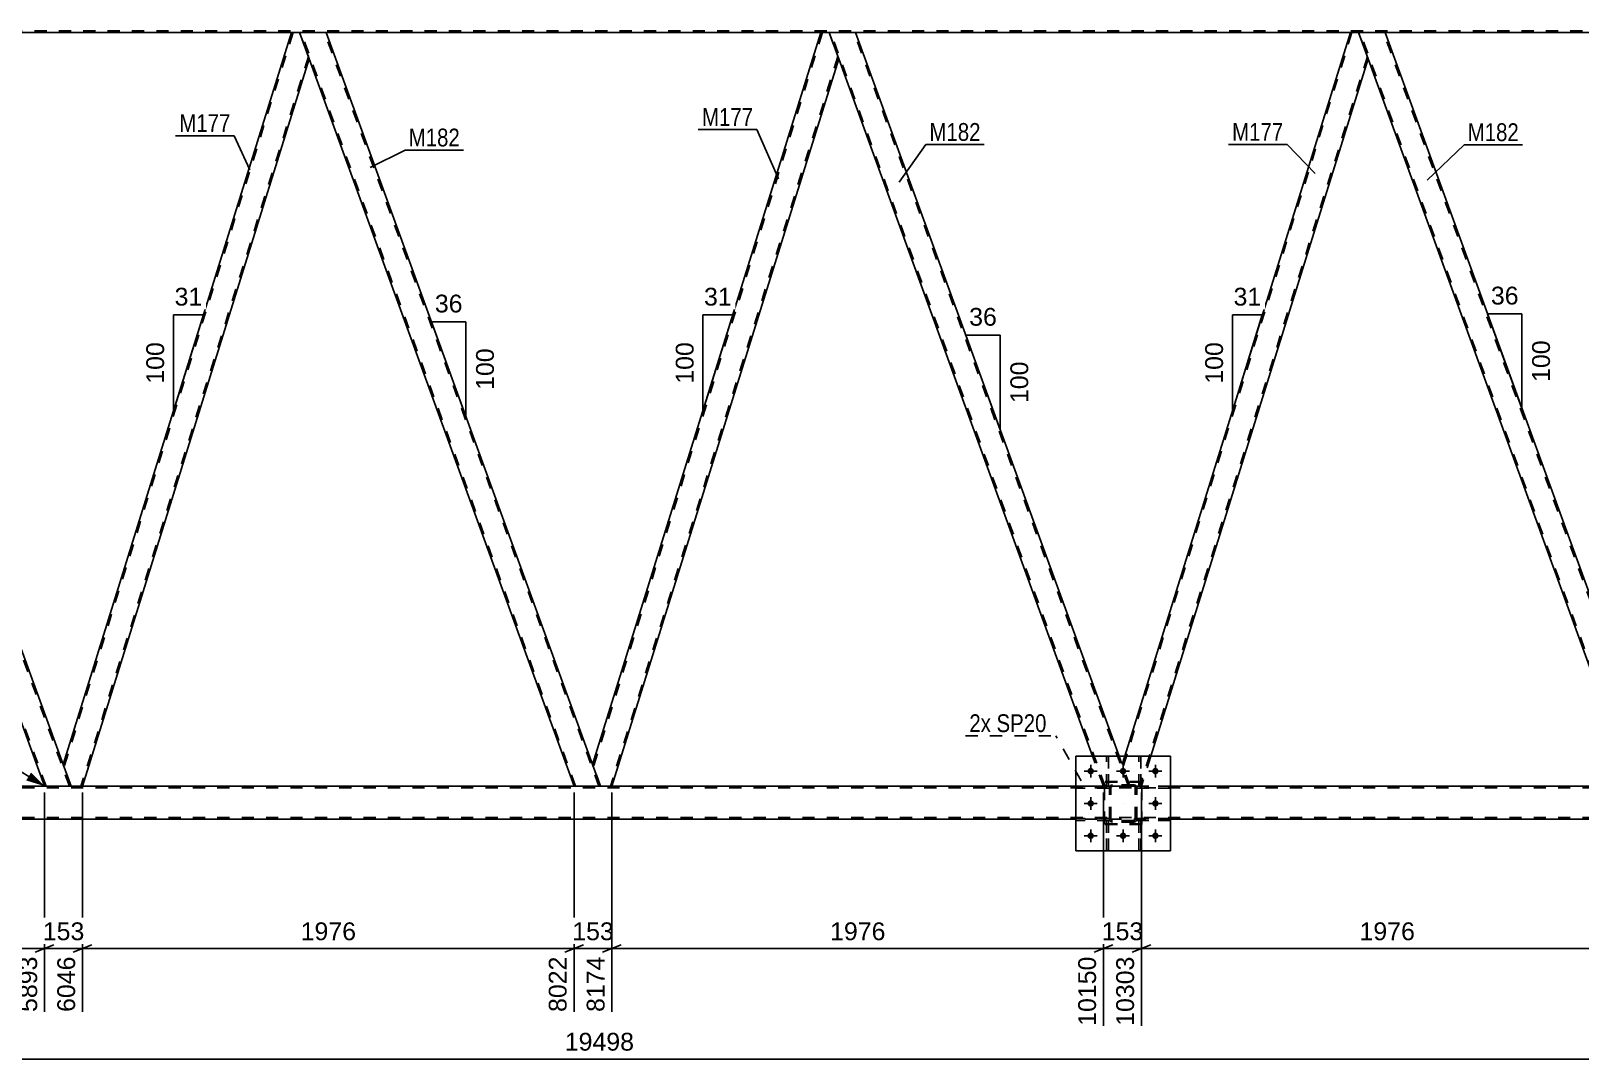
# Model space of a CAD drawing. Header units: millimetres. Extents: x -47 to 794, y -421 to 173.
# Drawn here: x 277.2 to 526.4, y -167.1 to -1.8 of the extents above; entities that cross this region are included whole.
import ezdxf

# ---------------------------------------------------------------- set-up
doc = ezdxf.new("R2010")
doc.units = ezdxf.units.MM
doc.linetypes.add('DXK_LINE_DOT2', pattern=[3.9198, 1.9599, -1.9599])
doc.linetypes.add('DXK_LINE_DOT3', pattern=[5.9187, 2.979, -0.9799, 0.9799, -0.9799])
doc.styles.add('Arial', font='arial.ttf', dxfattribs={"height": 0.2})
doc.styles.add('Arial Narrow', font='ARIALN.TTF', dxfattribs={"height": 0.2})

# ---------------------------------------------------------------- blocks, each defined once
blk = doc.blocks.new('Part-203724041-3800 - 3466')
at = {"color": 7, "linetype": 'DXK_LINE_DOT2'}
for p, q in [((450.59, -123.48), (450.63, -123.29)), ((450.63, -123.29), (450.59, -123.48)), ((450.59, -128.52), (450.59, -123.48)), ((450.83, -123.48), (450.85, -123.38)), ((450.83, -128.52), (450.83, -123.48)), ((450.85, -123.38), (450.9, -123.31)), ((450.89, -123.03), (451.07, -123)), ((451.07, -123), (450.89, -123.03)), ((450.9, -123.31), (450.98, -123.25)), ((450.98, -123.25), (451.07, -123.24)), ((454.51, -123), (451.07, -123)), ((451.07, -123.24), (454.51, -123.24)), ((454.51, -123), (454.7, -123.03)), ((454.7, -123.03), (454.51, -123)), ((454.51, -123.24), (454.61, -123.25)), ((454.61, -123.25), (454.68, -123.31)), ((454.68, -123.31), (454.74, -123.38)), ((454.74, -123.38), (454.75, -123.48)), ((454.75, -128.52), (454.75, -123.48)), ((454.96, -123.29), (454.99, -123.48)), ((454.99, -123.48), (454.96, -123.29)), ((454.99, -128.52), (454.99, -123.48)), ((450.63, -128.7), (450.59, -128.52)), ((450.59, -128.52), (450.63, -128.7)), ((450.85, -128.61), (450.83, -128.52)), ((450.9, -128.69), (450.85, -128.61)), ((451.07, -129), (450.89, -128.96)), ((450.89, -128.96), (451.07, -129)), ((450.98, -128.74), (450.9, -128.69)), ((451.07, -128.76), (450.98, -128.74)), ((454.51, -128.76), (451.07, -128.76)), ((454.51, -129), (451.07, -129)), ((454.61, -128.74), (454.51, -128.76)), ((454.7, -128.96), (454.51, -129)), ((454.51, -129), (454.7, -128.96)), ((454.68, -128.69), (454.61, -128.74)), ((454.74, -128.61), (454.68, -128.69)), ((454.75, -128.52), (454.74, -128.61)), ((454.99, -128.52), (454.96, -128.7)), ((454.96, -128.7), (454.99, -128.52))]:
    blk.add_line(p, q, dxfattribs=at)
at = {"color": 7, "linetype": 'DXK_LINE_DOT3'}
blk.add_line((452.79, -126), (452.79, -126), dxfattribs=at)
at = {"color": 7, "linetype": 'DXK_LINE_DOT2'}
for centre, start, end in [((451.07, -123.48), 112.5, 157.5), ((451.07, -123.48), 112.5, 157.5), ((454.51, -123.48), 22.5, 67.5), ((454.51, -123.48), 22.5, 67.5), ((451.07, -128.52), 202.5, 247.5), ((451.07, -128.52), 202.5, 247.5), ((454.51, -128.52), 292.5, 337.5), ((454.51, -128.52), 292.5, 337.5)]:
    blk.add_arc(centre, 0.48, start, end, dxfattribs=at)
blk = doc.blocks.new('Part-203724041-3563 - 3466')
at = {"color": 7, "linetype": 'DXK_LINE_DOT2'}
for p, q in [((718.73, -1.76), (33.84, -1.76)), ((665.18, -2), (64.99, -2)), ((324.65, -2), (319.07, -2)), ((409.78, -2), (404.21, -2)), ((494.91, -2), (489.34, -2))]:
    blk.add_line(p, q, dxfattribs=at)
at = {"color": 2, "linetype": 'Continuous'}
for p, q in [((319.07, -2), (239.51, -2)), ((404.21, -2), (324.65, -2)), ((489.34, -2), (409.78, -2)), ((574.47, -2), (494.91, -2))]:
    blk.add_line(p, q, dxfattribs=at)
blk = doc.blocks.new('Part-203724041-3877 - 3466')
at = {"color": 2, "linetype": 'Continuous'}
for p, q in [((319.07, -2), (282.37, -119.75)), ((320.39, -2), (319.07, -2)), ((320.39, -2), (321.94, -6.25)), ((321.94, -6.25), (285.48, -123.22)), ((283.63, -123.22), (282.37, -119.75))]:
    blk.add_line(p, q, dxfattribs=at)
at = {"color": 7, "linetype": 'DXK_LINE_DOT2'}
for p, q in [((319.32, -2), (282.5, -120.12)), ((321.8, -5.88), (285.23, -123.22)), ((285.48, -123.22), (283.63, -123.22))]:
    blk.add_line(p, q, dxfattribs=at)
blk = doc.blocks.new('Bolt-203724041-3540 - 3466')
at = {"linetype": 'Continuous'}
for points in [[(448.11, -120.8, -1), (447.07, -120.8, -1)], [(453.31, -120.8, -1), (452.27, -120.8, -1)], [(458.51, -120.8, -1), (457.47, -120.8, -1)], [(448.11, -126, -1), (447.07, -126, -1)], [(458.51, -126, -1), (457.47, -126, -1)], [(448.11, -131.2, -1), (447.07, -131.2, -1)], [(453.31, -131.2, -1), (452.27, -131.2, -1)], [(458.51, -131.2, -1), (457.47, -131.2, -1)]]:
    blk.add_hatch(color=1, dxfattribs=at).paths.add_polyline_path(points)
at = {"color": 1, "linetype": 'Continuous'}
for p, q in [((448.63, -120.8), (446.55, -120.8)), ((447.59, -119.76), (447.59, -121.84)), ((453.83, -120.8), (451.75, -120.8)), ((452.79, -119.76), (452.79, -121.84)), ((459.03, -120.8), (456.95, -120.8)), ((457.99, -119.76), (457.99, -121.84)), ((448.63, -126), (446.55, -126)), ((447.59, -124.96), (447.59, -127.04)), ((459.03, -126), (456.95, -126)), ((457.99, -124.96), (457.99, -127.04)), ((448.63, -131.2), (446.55, -131.2)), ((447.59, -130.16), (447.59, -132.24)), ((453.83, -131.2), (451.75, -131.2)), ((452.79, -130.16), (452.79, -132.24)), ((459.03, -131.2), (456.95, -131.2)), ((457.99, -130.16), (457.99, -132.24))]:
    blk.add_line(p, q, dxfattribs=at)
blk = doc.blocks.new('Bolt-203724041-3541 - 3466')
at = {"color": 1, "linetype": 'Continuous'}
for p, q in [((446.55, -120.8), (447.25, -120.8)), ((447.59, -119.76), (447.59, -120.45)), ((447.59, -121.84), (447.59, -121.14)), ((448.63, -120.8), (447.94, -120.8)), ((451.75, -120.8), (452.45, -120.8)), ((452.79, -119.76), (452.79, -120.45)), ((452.79, -121.84), (452.79, -121.14)), ((453.83, -120.8), (453.14, -120.8)), ((456.95, -120.8), (457.65, -120.8)), ((457.99, -119.76), (457.99, -120.45)), ((457.99, -121.84), (457.99, -121.14)), ((459.03, -120.8), (458.34, -120.8)), ((446.55, -126), (447.25, -126)), ((447.59, -124.96), (447.59, -125.65)), ((447.59, -127.04), (447.59, -126.34)), ((448.63, -126), (447.94, -126)), ((456.95, -126), (457.65, -126)), ((457.99, -124.96), (457.99, -125.65)), ((457.99, -127.04), (457.99, -126.34)), ((459.03, -126), (458.34, -126)), ((446.55, -131.2), (447.25, -131.2)), ((447.59, -130.16), (447.59, -130.85)), ((447.59, -132.24), (447.59, -131.54)), ((448.63, -131.2), (447.94, -131.2)), ((451.75, -131.2), (452.45, -131.2)), ((452.79, -130.16), (452.79, -130.85)), ((452.79, -132.24), (452.79, -131.54)), ((453.83, -131.2), (453.14, -131.2)), ((456.95, -131.2), (457.65, -131.2)), ((457.99, -130.16), (457.99, -130.85)), ((457.99, -132.24), (457.99, -131.54)), ((459.03, -131.2), (458.34, -131.2))]:
    blk.add_line(p, q, dxfattribs=at)
blk = doc.blocks.new('Part-203724041-3558 - 3466')
at = {"color": 7, "linetype": 'DXK_LINE_DOT2'}
for p, q in [((728.53, -123.46), (43.64, -123.46)), ((460.39, -123.22), (445.19, -123.22)), ((728.53, -128.26), (43.64, -128.26)), ((460.39, -128.5), (445.19, -128.5))]:
    blk.add_line(p, q, dxfattribs=at)
at = {"color": 2, "linetype": 'Continuous'}
for p, q in [((445.19, -123.22), (204.98, -123.22)), ((615.46, -123.22), (460.39, -123.22)), ((445.19, -128.5), (204.98, -128.5)), ((615.46, -128.5), (460.39, -128.5))]:
    blk.add_line(p, q, dxfattribs=at)
blk = doc.blocks.new('Part-203724041-3872 - 3466')
at = {"color": 2, "linetype": 'Continuous'}
for p, q in [((404.21, -2), (367.5, -119.75)), ((405.52, -2), (404.21, -2)), ((405.52, -2), (407.07, -6.25)), ((407.07, -6.25), (370.61, -123.22)), ((368.77, -123.22), (367.5, -119.75))]:
    blk.add_line(p, q, dxfattribs=at)
at = {"color": 7, "linetype": 'DXK_LINE_DOT2'}
for p, q in [((404.46, -2), (367.64, -120.12)), ((406.93, -5.88), (370.36, -123.22)), ((370.61, -123.22), (368.77, -123.22))]:
    blk.add_line(p, q, dxfattribs=at)
blk = doc.blocks.new('Part-203724041-3777 - 3466')
at = {"color": 2, "linetype": 'Continuous'}
for p, q in [((460.39, -118.4), (445.19, -118.4)), ((445.19, -133.6), (445.19, -118.4)), ((460.39, -133.6), (460.39, -118.4)), ((460.39, -133.6), (445.19, -133.6))]:
    blk.add_line(p, q, dxfattribs=at)
blk = doc.blocks.new('Part-203724041-3782 - 3466')
at = {"color": 7, "linetype": 'DXK_LINE_DOT2'}
for p, q in [((445.19, -118.4), (460.39, -118.4)), ((445.19, -118.4), (445.19, -133.6)), ((460.39, -118.4), (460.39, -133.6)), ((445.19, -133.6), (460.39, -133.6))]:
    blk.add_line(p, q, dxfattribs=at)
blk = doc.blocks.new('Part-203724041-3783 - 3466')
at = {"color": 7, "linetype": 'DXK_LINE_DOT2'}
for p, q in [((454.99, -123.55), (454.99, -123.23)), ((454.99, -123.23), (460.39, -123.23)), ((460.39, -123.55), (454.99, -123.55)), ((455.59, -123.55), (455.59, -123.23)), ((460.39, -123.23), (460.39, -123.55))]:
    blk.add_line(p, q, dxfattribs=at)
blk = doc.blocks.new('Part-203724041-3784 - 3466')
at = {"color": 7, "linetype": 'DXK_LINE_DOT2'}
for p, q in [((454.99, -128.75), (454.99, -128.43)), ((454.99, -128.43), (460.39, -128.43)), ((460.39, -128.75), (454.99, -128.75)), ((455.59, -128.75), (455.59, -128.43)), ((460.39, -128.43), (460.39, -128.75))]:
    blk.add_line(p, q, dxfattribs=at)
blk = doc.blocks.new('Part-203724041-3785 - 3466')
at = {"color": 7, "linetype": 'DXK_LINE_DOT2'}
for p, q in [((450.59, -123.23), (445.19, -123.23)), ((445.19, -123.55), (445.19, -123.23)), ((450.59, -123.55), (445.19, -123.55)), ((449.99, -123.55), (449.99, -123.23)), ((450.59, -123.23), (450.59, -123.55))]:
    blk.add_line(p, q, dxfattribs=at)
blk = doc.blocks.new('Part-203724041-3786 - 3466')
at = {"color": 7, "linetype": 'DXK_LINE_DOT2'}
for p, q in [((450.59, -128.43), (445.19, -128.43)), ((445.19, -128.75), (445.19, -128.43)), ((450.59, -128.75), (445.19, -128.75)), ((449.99, -128.75), (449.99, -128.43)), ((450.59, -128.43), (450.59, -128.75))]:
    blk.add_line(p, q, dxfattribs=at)
blk = doc.blocks.new('Part-203724041-3787 - 3466')
at = {"color": 2, "linetype": 'Continuous'}
for p, q in [((455.35, -118.4), (455.35, -118.39)), ((455.67, -118.39), (455.35, -118.39)), ((455.67, -118.4), (455.67, -118.39))]:
    blk.add_line(p, q, dxfattribs=at)
at = {"color": 7, "linetype": 'DXK_LINE_DOT2'}
for p, q in [((455.35, -123.24), (455.35, -118.4)), ((455.67, -123.24), (455.67, -118.4)), ((455.35, -122.64), (455.67, -122.64)), ((455.67, -123.24), (455.35, -123.24))]:
    blk.add_line(p, q, dxfattribs=at)
blk = doc.blocks.new('Part-203724041-3788 - 3466')
at = {"color": 2, "linetype": 'Continuous'}
for p, q in [((450.15, -118.4), (450.15, -118.39)), ((450.47, -118.39), (450.15, -118.39)), ((450.47, -118.4), (450.47, -118.39))]:
    blk.add_line(p, q, dxfattribs=at)
at = {"color": 7, "linetype": 'DXK_LINE_DOT2'}
for p, q in [((450.15, -123.24), (450.15, -118.4)), ((450.47, -123.24), (450.47, -118.4)), ((450.15, -122.64), (450.47, -122.64)), ((450.47, -123.24), (450.15, -123.24))]:
    blk.add_line(p, q, dxfattribs=at)
blk = doc.blocks.new('Part-203724041-3789 - 3466')
at = {"color": 7, "linetype": 'DXK_LINE_DOT2'}
for p, q in [((455.67, -128.76), (455.35, -128.76)), ((455.35, -128.76), (455.35, -133.59)), ((455.35, -129.36), (455.67, -129.36)), ((455.67, -133.59), (455.67, -128.76)), ((455.35, -133.59), (455.67, -133.59))]:
    blk.add_line(p, q, dxfattribs=at)
blk = doc.blocks.new('Part-203724041-3790 - 3466')
at = {"color": 7, "linetype": 'DXK_LINE_DOT2'}
for p, q in [((450.47, -128.76), (450.15, -128.76)), ((450.15, -128.76), (450.15, -133.59)), ((450.15, -129.36), (450.47, -129.36)), ((450.47, -133.59), (450.47, -128.76)), ((450.15, -133.59), (450.47, -133.59))]:
    blk.add_line(p, q, dxfattribs=at)
blk = doc.blocks.new('Part-203724041-3791 - 3466')
at = {"color": 7, "linetype": 'DXK_LINE_DOT2'}
for p, q in [((450.59, -123.48), (450.63, -123.29)), ((450.63, -123.29), (450.59, -123.48)), ((450.59, -128.52), (450.59, -123.48)), ((450.83, -123.48), (450.85, -123.38)), ((450.83, -128.52), (450.83, -123.48)), ((450.85, -123.38), (450.9, -123.31)), ((450.89, -123.03), (451.07, -123)), ((451.07, -123), (450.89, -123.03)), ((450.9, -123.31), (450.98, -123.25)), ((450.98, -123.25), (451.07, -123.24)), ((454.51, -123), (451.07, -123)), ((451.07, -123.24), (454.51, -123.24)), ((454.51, -123), (454.7, -123.03)), ((454.7, -123.03), (454.51, -123)), ((454.51, -123.24), (454.61, -123.25)), ((454.61, -123.25), (454.68, -123.31)), ((454.68, -123.31), (454.74, -123.38)), ((454.74, -123.38), (454.75, -123.48)), ((454.75, -128.52), (454.75, -123.48)), ((454.96, -123.29), (454.99, -123.48)), ((454.99, -123.48), (454.96, -123.29)), ((454.99, -128.52), (454.99, -123.48)), ((450.63, -128.7), (450.59, -128.52)), ((450.59, -128.52), (450.63, -128.7)), ((450.85, -128.61), (450.83, -128.52)), ((450.9, -128.69), (450.85, -128.61)), ((451.07, -129), (450.89, -128.96)), ((450.89, -128.96), (451.07, -129)), ((450.98, -128.74), (450.9, -128.69)), ((451.07, -128.76), (450.98, -128.74)), ((454.51, -128.76), (451.07, -128.76)), ((454.51, -129), (451.07, -129)), ((454.61, -128.74), (454.51, -128.76)), ((454.7, -128.96), (454.51, -129)), ((454.51, -129), (454.7, -128.96)), ((454.68, -128.69), (454.61, -128.74)), ((454.74, -128.61), (454.68, -128.69)), ((454.75, -128.52), (454.74, -128.61)), ((454.99, -128.52), (454.96, -128.7)), ((454.96, -128.7), (454.99, -128.52))]:
    blk.add_line(p, q, dxfattribs=at)
at = {"color": 7, "linetype": 'DXK_LINE_DOT3'}
blk.add_line((452.79, -126), (452.79, -126), dxfattribs=at)
at = {"color": 7, "linetype": 'DXK_LINE_DOT2'}
for centre, start, end in [((451.07, -123.48), 112.5, 157.5), ((451.07, -123.48), 112.5, 157.5), ((454.51, -123.48), 22.5, 67.5), ((454.51, -123.48), 22.5, 67.5), ((451.07, -128.52), 202.5, 247.5), ((451.07, -128.52), 202.5, 247.5), ((454.51, -128.52), 292.5, 337.5), ((454.51, -128.52), 292.5, 337.5)]:
    blk.add_arc(centre, 0.48, start, end, dxfattribs=at)
blk = doc.blocks.new('Part-203724041-3792 - 3466')
at = {"color": 7, "linetype": 'DXK_LINE_DOT2'}
for p, q in [((460.39, -123.23), (454.99, -123.23)), ((454.99, -123.23), (454.99, -123.55)), ((454.99, -123.55), (460.39, -123.55)), ((455.59, -123.55), (455.59, -123.23)), ((460.39, -123.55), (460.39, -123.23))]:
    blk.add_line(p, q, dxfattribs=at)
blk = doc.blocks.new('Part-203724041-3793 - 3466')
at = {"color": 7, "linetype": 'DXK_LINE_DOT2'}
for p, q in [((460.39, -128.43), (454.99, -128.43)), ((454.99, -128.43), (454.99, -128.75)), ((454.99, -128.75), (460.39, -128.75)), ((455.59, -128.75), (455.59, -128.43)), ((460.39, -128.75), (460.39, -128.43))]:
    blk.add_line(p, q, dxfattribs=at)
blk = doc.blocks.new('Part-203724041-3794 - 3466')
at = {"color": 7, "linetype": 'DXK_LINE_DOT2'}
for p, q in [((450.59, -123.23), (445.19, -123.23)), ((445.19, -123.23), (445.19, -123.55)), ((450.59, -123.55), (445.19, -123.55)), ((449.99, -123.55), (449.99, -123.23)), ((450.59, -123.55), (450.59, -123.23))]:
    blk.add_line(p, q, dxfattribs=at)
blk = doc.blocks.new('Part-203724041-3795 - 3466')
at = {"color": 7, "linetype": 'DXK_LINE_DOT2'}
for p, q in [((450.59, -128.43), (445.19, -128.43)), ((445.19, -128.43), (445.19, -128.75)), ((450.59, -128.75), (445.19, -128.75)), ((449.99, -128.75), (449.99, -128.43)), ((450.59, -128.75), (450.59, -128.43))]:
    blk.add_line(p, q, dxfattribs=at)
blk = doc.blocks.new('Part-203724041-3796 - 3466')
at = {"color": 7, "linetype": 'DXK_LINE_DOT2'}
for p, q in [((455.35, -123.24), (455.35, -118.39)), ((455.35, -118.39), (455.67, -118.39)), ((455.67, -118.39), (455.67, -123.24)), ((455.35, -122.64), (455.67, -122.64)), ((455.67, -123.24), (455.35, -123.24))]:
    blk.add_line(p, q, dxfattribs=at)
blk = doc.blocks.new('Part-203724041-3797 - 3466')
at = {"color": 7, "linetype": 'DXK_LINE_DOT2'}
for p, q in [((450.15, -123.24), (450.15, -118.39)), ((450.15, -118.39), (450.47, -118.39)), ((450.47, -118.39), (450.47, -123.24)), ((450.15, -122.64), (450.47, -122.64)), ((450.47, -123.24), (450.15, -123.24))]:
    blk.add_line(p, q, dxfattribs=at)
blk = doc.blocks.new('Part-203724041-3798 - 3466')
at = {"color": 7, "linetype": 'DXK_LINE_DOT2'}
for p, q in [((455.35, -133.59), (455.35, -128.76)), ((455.35, -128.76), (455.67, -128.76)), ((455.35, -129.36), (455.67, -129.36)), ((455.67, -128.76), (455.67, -133.59)), ((455.67, -133.59), (455.35, -133.59))]:
    blk.add_line(p, q, dxfattribs=at)
blk = doc.blocks.new('Part-203724041-3912 - 3466')
at = {"color": 2, "linetype": 'Continuous'}
for p, q in [((324.65, -2), (320.39, -2)), ((324.65, -2), (367.5, -119.75)), ((364.51, -123.22), (321.94, -6.25))]:
    blk.add_line(p, q, dxfattribs=at)
at = {"color": 7, "linetype": 'DXK_LINE_DOT2'}
for p, q in [((320.39, -2), (321.94, -6.25)), ((364.76, -123.22), (320.64, -2)), ((320.64, -2), (320.66, -2)), ((368.51, -123.22), (324.39, -2)), ((368.77, -123.22), (367.5, -119.75)), ((368.77, -123.22), (364.51, -123.22))]:
    blk.add_line(p, q, dxfattribs=at)
blk = doc.blocks.new('Part-203724041-3799 - 3466')
at = {"color": 7, "linetype": 'DXK_LINE_DOT2'}
for p, q in [((450.15, -133.59), (450.15, -128.76)), ((450.15, -128.76), (450.47, -128.76)), ((450.15, -129.36), (450.47, -129.36)), ((450.47, -128.76), (450.47, -133.59)), ((450.47, -133.59), (450.15, -133.59))]:
    blk.add_line(p, q, dxfattribs=at)
blk = doc.blocks.new('Part-203724041-3801 - 3466')
at = {"color": 7, "linetype": 'DXK_LINE_DOT2'}
for p, q in [((455.79, -122.46), (449.79, -122.46)), ((449.79, -129.26), (449.79, -122.46)), ((455.79, -129.26), (455.79, -122.46)), ((455.79, -129.26), (449.79, -129.26))]:
    blk.add_line(p, q, dxfattribs=at)
blk = doc.blocks.new('Part-203724041-3802 - 3466')
at = {"color": 7, "linetype": 'DXK_LINE_DOT2'}
for p, q in [((455.79, -122.59), (449.79, -122.59)), ((449.79, -129.39), (449.79, -122.59)), ((455.79, -129.39), (455.79, -122.59)), ((455.79, -129.39), (449.79, -129.39))]:
    blk.add_line(p, q, dxfattribs=at)
blk = doc.blocks.new('Part-203724041-3867 - 3466')
at = {"color": 7, "linetype": 'DXK_LINE_DOT2'}
for p, q in [((489.59, -2), (452.77, -120.12)), ((492.07, -5.88), (455.49, -123.22)), ((453.06, -118.4), (452.64, -119.75)), ((457.25, -118.4), (455.75, -123.22)), ((453.9, -123.22), (452.64, -119.75)), ((455.75, -123.22), (453.9, -123.22))]:
    blk.add_line(p, q, dxfattribs=at)
at = {"color": 2, "linetype": 'Continuous'}
for p, q in [((489.34, -2), (453.06, -118.4)), ((490.66, -2), (489.34, -2)), ((492.2, -6.25), (490.66, -2)), ((492.2, -6.25), (457.25, -118.4))]:
    blk.add_line(p, q, dxfattribs=at)
blk = doc.blocks.new('Part-203724041-3902 - 3466')
at = {"color": 2, "linetype": 'Continuous'}
for p, q in [((494.91, -2), (490.66, -2)), ((494.91, -2), (537.77, -119.75)), ((534.78, -123.22), (492.2, -6.25))]:
    blk.add_line(p, q, dxfattribs=at)
at = {"color": 7, "linetype": 'DXK_LINE_DOT2'}
for p, q in [((490.66, -2), (492.2, -6.25)), ((535.03, -123.22), (490.91, -2)), ((490.91, -2), (490.93, -2)), ((538.78, -123.22), (494.66, -2)), ((539.03, -123.22), (537.77, -119.75)), ((539.03, -123.22), (534.78, -123.22))]:
    blk.add_line(p, q, dxfattribs=at)
blk = doc.blocks.new('Part-203724041-3907 - 3466')
at = {"color": 2, "linetype": 'Continuous'}
for p, q in [((409.78, -2), (405.52, -2)), ((409.78, -2), (452.14, -118.4)), ((447.89, -118.4), (407.07, -6.25))]:
    blk.add_line(p, q, dxfattribs=at)
at = {"color": 7, "linetype": 'DXK_LINE_DOT2'}
for p, q in [((405.52, -2), (407.07, -6.25)), ((449.9, -123.22), (405.78, -2)), ((405.78, -2), (405.8, -2)), ((453.64, -123.22), (409.52, -2)), ((449.64, -123.22), (447.89, -118.4)), ((453.9, -123.22), (452.14, -118.4)), ((453.9, -123.22), (449.64, -123.22))]:
    blk.add_line(p, q, dxfattribs=at)
blk = doc.blocks.new('Part-203724041-3917 - 3466')
at = {"color": 2, "linetype": 'Continuous'}
for p, q in [((239.51, -2), (235.25, -2)), ((239.51, -2), (282.37, -119.75)), ((279.38, -123.22), (236.8, -6.25))]:
    blk.add_line(p, q, dxfattribs=at)
at = {"color": 7, "linetype": 'DXK_LINE_DOT2'}
for p, q in [((236.53, -5.51), (235.25, -2)), ((279.63, -123.22), (235.51, -2)), ((235.51, -2), (235.53, -2)), ((283.38, -123.22), (239.26, -2)), ((236.8, -6.25), (236.53, -5.51)), ((283.63, -123.22), (282.37, -119.75)), ((283.63, -123.22), (279.38, -123.22))]:
    blk.add_line(p, q, dxfattribs=at)
blk = doc.blocks.new('StraightDimension-203724041-4067 - 3466')
at = {"color": 7, "linetype": 'Continuous'}
for p, q in [((285.48, -124.22), (285.48, -159.53)), ((364.51, -124.22), (364.51, -159.53)), ((286.98, -148.74), (283.98, -149.94)), ((285.48, -149.34), (364.51, -149.34)), ((363.01, -149.94), (366.01, -148.74))]:
    blk.add_line(p, q, dxfattribs=at)
at = {"color": 0}
blk.add_wipeout([(330.04, -148.59), (330.04, -144.39), (319.95, -144.39), (319.95, -148.59)], dxfattribs=at)
at = {"color": 0, "linetype": 'Continuous'}
blk.add_wipeout([(363.91, -150.04), (359.71, -150.04), (359.71, -160.13), (363.91, -160.13)], dxfattribs=at)
at = {"color": 3, "style": 'Arial'}
blk.add_text('1976', height=2.865, dxfattribs=at).set_placement((320.55, -147.99))
at = {"color": 3, "linetype": 'Continuous', "style": 'Arial'}
blk.add_text('8022', height=2.865, rotation=90.0002, dxfattribs=at).set_placement((363.31, -159.53))
blk = doc.blocks.new('StraightDimension-203724041-4091 - 3466')
at = {"color": 7, "linetype": 'Continuous'}
for p, q in [((364.51, -124.22), (364.51, -159.53)), ((370.61, -124.22), (370.61, -159.53)), ((363.01, -149.94), (366.01, -148.74)), ((364.51, -149.34), (370.61, -149.34)), ((372.11, -148.74), (369.11, -149.94))]:
    blk.add_line(p, q, dxfattribs=at)
at = {"color": 0}
blk.add_wipeout([(371.5, -148.59), (371.5, -144.39), (363.62, -144.39), (363.62, -148.59)], dxfattribs=at)
at = {"color": 0, "linetype": 'Continuous'}
blk.add_wipeout([(370.01, -150.04), (365.81, -150.04), (365.81, -160.13), (370.01, -160.13)], dxfattribs=at)
at = {"color": 3, "style": 'Arial'}
blk.add_text('153', height=2.865, dxfattribs=at).set_placement((364.22, -147.99))
at = {"color": 3, "linetype": 'Continuous', "style": 'Arial'}
blk.add_text('8174', height=2.865, rotation=90.0002, dxfattribs=at).set_placement((369.41, -159.53))
blk = doc.blocks.new('StraightDimension-203724041-4115 - 3466')
at = {"color": 7, "linetype": 'Continuous'}
for p, q in [((370.61, -124.22), (370.61, -159.53)), ((449.64, -124.22), (449.64, -161.76)), ((372.11, -148.74), (369.11, -149.94)), ((370.61, -149.34), (449.64, -149.34)), ((448.14, -149.94), (451.14, -148.74))]:
    blk.add_line(p, q, dxfattribs=at)
at = {"color": 0}
blk.add_wipeout([(415.17, -148.59), (415.17, -144.39), (405.08, -144.39), (405.08, -148.59)], dxfattribs=at)
at = {"color": 0, "linetype": 'Continuous'}
blk.add_wipeout([(449.04, -150.04), (444.84, -150.04), (444.84, -162.36), (449.04, -162.36)], dxfattribs=at)
at = {"color": 3, "style": 'Arial'}
blk.add_text('1976', height=2.865, dxfattribs=at).set_placement((405.68, -147.99))
at = {"color": 3, "linetype": 'Continuous', "style": 'Arial'}
blk.add_text('10150', height=2.865, rotation=90.0002, dxfattribs=at).set_placement((448.44, -161.76))
blk = doc.blocks.new('StraightDimension-203724041-4139 - 3466')
at = {"color": 7, "linetype": 'Continuous'}
for p, q in [((449.64, -124.22), (449.64, -161.76)), ((455.75, -124.22), (455.75, -161.76)), ((448.14, -149.94), (451.14, -148.74)), ((449.64, -149.34), (455.75, -149.34)), ((457.25, -148.74), (454.25, -149.94))]:
    blk.add_line(p, q, dxfattribs=at)
at = {"color": 0}
blk.add_wipeout([(456.63, -148.59), (456.63, -144.39), (448.76, -144.39), (448.76, -148.59)], dxfattribs=at)
at = {"color": 0, "linetype": 'Continuous'}
blk.add_wipeout([(455.15, -150.04), (450.95, -150.04), (450.95, -162.36), (455.15, -162.36)], dxfattribs=at)
at = {"color": 3, "style": 'Arial'}
blk.add_text('153', height=2.865, dxfattribs=at).set_placement((449.36, -147.99))
at = {"color": 3, "linetype": 'Continuous', "style": 'Arial'}
blk.add_text('10303', height=2.865, rotation=90.0002, dxfattribs=at).set_placement((454.55, -161.76))
blk = doc.blocks.new('AngleDimension-203724041-3954 - 3466')
at = {"color": 7, "linetype": 'Continuous'}
for p, q in [((385.23, -47.42), (390.05, -47.42)), ((385.23, -62.89), (390.05, -47.42)), ((385.23, -62.89), (385.23, -47.42)), ((385.82, -60.99), (390.05, -47.42))]:
    blk.add_line(p, q, dxfattribs=at)
at = {"color": 0}
for points in [[(390.46, -46.52), (390.46, -42.32), (384.81, -42.32), (384.81, -46.52)], [(384.33, -51.22), (380.13, -51.22), (380.13, -59.09), (384.33, -59.09)]]:
    blk.add_wipeout(points, dxfattribs=at)
at = {"color": 3, "style": 'Arial'}
blk.add_text('31', height=2.865, dxfattribs=at).set_placement((385.41, -45.92))
blk.add_text('100', height=2.865, rotation=90.0002, dxfattribs=at).set_placement((383.73, -58.49))
blk = doc.blocks.new('AngleDimension-203724041-4332 - 3466')
at = {"color": 7, "linetype": 'Continuous'}
for p, q in [((300.09, -47.42), (304.91, -47.42)), ((300.09, -62.89), (304.91, -47.42)), ((300.09, -62.89), (300.09, -47.42)), ((300.68, -60.99), (304.91, -47.42))]:
    blk.add_line(p, q, dxfattribs=at)
at = {"color": 0}
for points in [[(305.33, -46.52), (305.33, -42.32), (299.68, -42.32), (299.68, -46.52)], [(299.19, -51.22), (294.99, -51.22), (294.99, -59.09), (299.19, -59.09)]]:
    blk.add_wipeout(points, dxfattribs=at)
at = {"color": 3, "style": 'Arial'}
blk.add_text('31', height=2.865, dxfattribs=at).set_placement((300.28, -45.92))
blk.add_text('100', height=2.865, rotation=90.0002, dxfattribs=at).set_placement((298.59, -58.49))
blk = doc.blocks.new('StraightDimension-203724041-4043 - 3466')
at = {"color": 7, "linetype": 'Continuous'}
for p, q in [((200.34, -124.22), (200.34, -159.53)), ((279.38, -124.22), (279.38, -159.53)), ((201.84, -148.74), (198.84, -149.94)), ((200.34, -149.34), (279.38, -149.34)), ((277.88, -149.94), (280.88, -148.74))]:
    blk.add_line(p, q, dxfattribs=at)
at = {"color": 0}
blk.add_wipeout([(244.91, -148.59), (244.91, -144.39), (234.81, -144.39), (234.81, -148.59)], dxfattribs=at)
at = {"color": 0, "linetype": 'Continuous'}
blk.add_wipeout([(278.77, -150.04), (274.57, -150.04), (274.57, -160.13), (278.77, -160.13)], dxfattribs=at)
at = {"color": 3, "style": 'Arial'}
blk.add_text('1976', height=2.865, dxfattribs=at).set_placement((235.41, -147.99))
at = {"color": 3, "linetype": 'Continuous', "style": 'Arial'}
blk.add_text('5893', height=2.865, rotation=90.0002, dxfattribs=at).set_placement((278.18, -159.53))
blk = doc.blocks.new('StraightDimension-203724041-4163 - 3466')
at = {"color": 7, "linetype": 'Continuous'}
for p, q in [((455.75, -124.22), (455.75, -161.76)), ((534.78, -124.22), (534.78, -161.76)), ((457.25, -148.74), (454.25, -149.94)), ((455.75, -149.34), (534.78, -149.34)), ((533.28, -149.94), (536.28, -148.74))]:
    blk.add_line(p, q, dxfattribs=at)
at = {"color": 0}
blk.add_wipeout([(500.31, -148.59), (500.31, -144.39), (490.21, -144.39), (490.21, -148.59)], dxfattribs=at)
at = {"color": 0, "linetype": 'Continuous'}
blk.add_wipeout([(534.18, -150.04), (529.98, -150.04), (529.98, -162.36), (534.18, -162.36)], dxfattribs=at)
at = {"color": 3, "style": 'Arial'}
blk.add_text('1976', height=2.865, dxfattribs=at).set_placement((490.81, -147.99))
at = {"color": 3, "linetype": 'Continuous', "style": 'Arial'}
blk.add_text('12279', height=2.865, rotation=90.0002, dxfattribs=at).set_placement((533.58, -161.76))
blk = doc.blocks.new('StraightDimension-203724041-4283 - 3466')
at = {"color": 7, "linetype": 'Continuous'}
for p, q in [((279.38, -124.22), (279.38, -159.53)), ((285.48, -124.22), (285.48, -159.53)), ((277.88, -149.94), (280.88, -148.74)), ((279.38, -149.34), (285.48, -149.34)), ((286.98, -148.74), (283.98, -149.94))]:
    blk.add_line(p, q, dxfattribs=at)
at = {"color": 0}
blk.add_wipeout([(286.36, -148.59), (286.36, -144.39), (278.49, -144.39), (278.49, -148.59)], dxfattribs=at)
at = {"color": 0, "linetype": 'Continuous'}
blk.add_wipeout([(284.88, -150.04), (280.68, -150.04), (280.68, -160.13), (284.88, -160.13)], dxfattribs=at)
at = {"color": 3, "style": 'Arial'}
blk.add_text('153', height=2.865, dxfattribs=at).set_placement((279.09, -147.99))
at = {"color": 3, "linetype": 'Continuous', "style": 'Arial'}
blk.add_text('6046', height=2.865, rotation=90.0002, dxfattribs=at).set_placement((284.28, -159.53))
blk = doc.blocks.new('AngleDimension-203724041-5053 - 3466')
at = {"color": 7, "linetype": 'Continuous'}
for p, q in [((470.36, -47.42), (475.18, -47.42)), ((470.36, -62.89), (475.18, -47.42)), ((470.36, -62.89), (470.36, -47.42)), ((470.95, -60.99), (475.18, -47.42))]:
    blk.add_line(p, q, dxfattribs=at)
at = {"color": 0}
for points in [[(475.59, -46.52), (475.59, -42.32), (469.95, -42.32), (469.95, -46.52)], [(469.46, -51.22), (465.26, -51.22), (465.26, -59.09), (469.46, -59.09)]]:
    blk.add_wipeout(points, dxfattribs=at)
at = {"color": 3, "style": 'Arial'}
blk.add_text('31', height=2.865, dxfattribs=at).set_placement((470.55, -45.92))
blk.add_text('100', height=2.865, rotation=90.0002, dxfattribs=at).set_placement((468.86, -58.49))
blk = doc.blocks.new('StraightDimension-203724041-5176 - 3466')
at = {"color": 7, "linetype": 'Continuous'}
blk.add_line((-0.64, -167.1), (737.79, -167.1), dxfattribs=at)
at = {"color": 0}
blk.add_wipeout([(374.73, -166.35), (374.73, -162.15), (362.42, -162.15), (362.42, -166.35)], dxfattribs=at)
at = {"color": 3, "style": 'Arial'}
blk.add_text('19498', height=2.865, dxfattribs=at).set_placement((363.02, -165.75))
blk = doc.blocks.new('AngleDimension-203724041-11809 - 3466')
at = {"color": 7, "linetype": 'Continuous'}
for p, q in [((344.64, -56.93), (341.58, -48.53)), ((347.12, -48.53), (341.58, -48.53)), ((347.12, -63.76), (341.58, -48.53)), ((347.12, -63.76), (347.12, -48.53))]:
    blk.add_line(p, q, dxfattribs=at)
at = {"color": 0}
for points in [[(347.18, -47.63), (347.18, -43.43), (341.53, -43.43), (341.53, -47.63)], [(352.22, -52.21), (348.02, -52.21), (348.02, -60.08), (352.22, -60.08)]]:
    blk.add_wipeout(points, dxfattribs=at)
at = {"color": 3, "style": 'Arial'}
blk.add_text('36', height=2.865, dxfattribs=at).set_placement((342.13, -47.03))
blk.add_text('100', height=2.865, rotation=90.0002, dxfattribs=at).set_placement((351.62, -59.48))
blk = doc.blocks.new('AngleDimension-203724041-11823 - 3466')
at = {"color": 7, "linetype": 'Continuous'}
for p, q in [((430.2, -58.1), (427.49, -50.66)), ((433.03, -50.66), (427.49, -50.66)), ((433.03, -65.88), (427.49, -50.66)), ((433.03, -65.88), (433.03, -50.66))]:
    blk.add_line(p, q, dxfattribs=at)
at = {"color": 0}
for points in [[(433.08, -49.76), (433.08, -45.56), (427.44, -45.56), (427.44, -49.76)], [(438.13, -54.33), (433.93, -54.33), (433.93, -62.2), (438.13, -62.2)]]:
    blk.add_wipeout(points, dxfattribs=at)
at = {"color": 3, "style": 'Arial'}
blk.add_text('36', height=2.865, dxfattribs=at).set_placement((428.04, -49.16))
blk.add_text('100', height=2.865, rotation=90.0002, dxfattribs=at).set_placement((437.53, -61.6))
blk = doc.blocks.new('AngleDimension-203724041-11837 - 3466')
at = {"color": 7, "linetype": 'Continuous'}
for p, q in [((514.67, -56.29), (511.38, -47.25)), ((516.93, -47.25), (511.38, -47.25)), ((516.93, -62.47), (511.38, -47.25)), ((516.93, -62.47), (516.93, -47.25))]:
    blk.add_line(p, q, dxfattribs=at)
at = {"color": 0}
for points in [[(516.98, -46.35), (516.98, -42.15), (511.33, -42.15), (511.33, -46.35)], [(522.03, -50.93), (517.83, -50.93), (517.83, -58.8), (522.03, -58.8)]]:
    blk.add_wipeout(points, dxfattribs=at)
at = {"color": 3, "style": 'Arial'}
blk.add_text('36', height=2.865, dxfattribs=at).set_placement((511.93, -45.75))
blk.add_text('100', height=2.865, rotation=90.0002, dxfattribs=at).set_placement((521.43, -58.2))
blk = doc.blocks.new('Mark-203724041-3898 - 3466')
at = {"color": 0}
blk.add_wipeout([(516.43, -19.47), (516.43, -16.47), (508.21, -16.47), (508.21, -19.47)], dxfattribs=at)
blk.add_wipeout([(516.43, -19.47), (516.43, -16.47), (508.21, -16.47), (508.21, -19.47)], dxfattribs=at)
at = {"color": 30, "linetype": 'Continuous'}
for p, q in [((501.68, -25.73), (507.61, -20.07)), ((507.61, -20.07), (517.03, -20.07))]:
    blk.add_line(p, q, dxfattribs=at)
at = {"color": 3, "style": 'Arial Narrow'}
blk.add_text('M182', height=2.863, dxfattribs=at).set_placement((508.21, -19.47))
blk = doc.blocks.new('Mark-203724041-3868 - 3466')
at = {"color": 0}
blk.add_wipeout([(393.31, -17.02), (393.31, -14.02), (385.09, -14.02), (385.09, -17.02)], dxfattribs=at)
blk.add_wipeout([(393.31, -17.02), (393.31, -14.02), (385.09, -14.02), (385.09, -17.02)], dxfattribs=at)
at = {"color": 30, "linetype": 'Continuous'}
for p in [(384.49, -17.62), (397.39, -25.55)]:
    blk.add_line(p, (393.91, -17.62), dxfattribs=at)
at = {"color": 3, "style": 'Arial Narrow'}
blk.add_text('M177', height=2.863, dxfattribs=at).set_placement((385.09, -17.02))
blk = doc.blocks.new('Mark-203724041-3863 - 3466')
at = {"color": 0}
blk.add_wipeout([(478.56, -19.42), (478.56, -16.42), (470.33, -16.42), (470.33, -19.42)], dxfattribs=at)
blk.add_wipeout([(478.56, -19.42), (478.56, -16.42), (470.33, -16.42), (470.33, -19.42)], dxfattribs=at)
at = {"color": 30, "linetype": 'Continuous'}
for p in [(469.73, -20.02), (483.7, -24.67)]:
    blk.add_line(p, (479.16, -20.02), dxfattribs=at)
at = {"color": 3, "style": 'Arial Narrow'}
blk.add_text('M177', height=2.863, dxfattribs=at).set_placement((470.33, -19.42))
blk = doc.blocks.new('Mark-203724041-3873 - 3466')
at = {"color": 0}
blk.add_wipeout([(309.26, -18.01), (309.26, -15.01), (301.04, -15.01), (301.04, -18.01)], dxfattribs=at)
blk.add_wipeout([(309.26, -18.01), (309.26, -15.01), (301.04, -15.01), (301.04, -18.01)], dxfattribs=at)
at = {"color": 30, "linetype": 'Continuous'}
for p in [(300.44, -18.61), (312.37, -24.08)]:
    blk.add_line(p, (309.86, -18.61), dxfattribs=at)
at = {"color": 3, "style": 'Arial Narrow'}
blk.add_text('M177', height=2.863, dxfattribs=at).set_placement((301.04, -18.01))
blk = doc.blocks.new('Mark-203724041-3903 - 3466')
at = {"color": 0}
blk.add_wipeout([(429.88, -19.43), (429.88, -16.43), (421.66, -16.43), (421.66, -19.43)], dxfattribs=at)
blk.add_wipeout([(429.88, -19.43), (429.88, -16.43), (421.66, -16.43), (421.66, -19.43)], dxfattribs=at)
at = {"color": 30, "linetype": 'Continuous'}
for p, q in [((416.79, -26.09), (421.06, -20.03)), ((421.06, -20.03), (430.48, -20.03))]:
    blk.add_line(p, q, dxfattribs=at)
at = {"color": 3, "style": 'Arial Narrow'}
blk.add_text('M182', height=2.863, dxfattribs=at).set_placement((421.66, -19.43))
blk = doc.blocks.new('Mark-203724041-3908 - 3466')
at = {"color": 0}
blk.add_wipeout([(346.16, -20.32), (346.16, -17.32), (337.93, -17.32), (337.93, -20.32)], dxfattribs=at)
blk.add_wipeout([(346.16, -20.32), (346.16, -17.32), (337.93, -17.32), (337.93, -20.32)], dxfattribs=at)
at = {"color": 30, "linetype": 'Continuous'}
for p, q in [((331.74, -23.74), (337.33, -20.92)), ((337.33, -20.92), (346.76, -20.92))]:
    blk.add_line(p, q, dxfattribs=at)
at = {"color": 3, "style": 'Arial Narrow'}
blk.add_text('M182', height=2.863, dxfattribs=at).set_placement((337.93, -20.32))
blk = doc.blocks.new('MarkSet-203724041-5253 - 3466')
at = {"color": 30, "linetype": 'DXK_LINE_DOT2'}
blk.add_line((446.06, -122.35), (441.98, -115.12), dxfattribs=at)
at = {"color": 0}
blk.add_wipeout([(431.54, -114.52), (431.54, -111.52), (428.07, -111.52), (428.07, -114.52)], dxfattribs=at)
blk.add_wipeout([(431.54, -114.52), (431.54, -111.52), (428.07, -111.52), (428.07, -114.52)], dxfattribs=at)
blk.add_wipeout([(440.48, -114.52), (440.48, -111.52), (432.44, -111.52), (432.44, -114.52)], dxfattribs=at)
blk.add_wipeout([(440.48, -114.52), (440.48, -111.52), (432.44, -111.52), (432.44, -114.52)], dxfattribs=at)
at = {"color": 30, "linetype": 'DXK_LINE_DOT2'}
blk.add_line((427.47, -115.12), (441.98, -115.12), dxfattribs=at)
at = {"color": 3, "style": 'Arial Narrow'}
for s, p in [('2x', (428.07, -114.52)), ('SP20', (432.44, -114.52))]:
    blk.add_text(s, height=2.863, dxfattribs=at).set_placement(p)
blk = doc.blocks.new('WeldMark-203724041-11904 - 3466')
at = {"linetype": 'Continuous'}
blk.add_hatch(color=30, dxfattribs=at).paths.add_polyline_path([(277.2, -121.02), (279.38, -123.22), (276.42, -122.3)])
at = {"color": 3, "linetype": 'Continuous'}
for q in [(247.98, -109.99), (247.98, -118.56)]:
    blk.add_line((252.26, -114.27), q, dxfattribs=at)
at = {"color": 30, "linetype": 'Continuous'}
blk.add_line((279.38, -123.22), (264.69, -114.27), dxfattribs=at)
at = {"color": 3, "linetype": 'Continuous'}
for start, end in [(90, 270), (270, 90)]:
    blk.add_arc((264.69, -114.27), 1.5, start, end, dxfattribs=at)
at = {"color": 0}
blk.add_wipeout([(256.79, -118.37), (256.79, -114.97), (254.16, -114.97), (254.16, -118.37)], dxfattribs=at)
at = {"color": 30, "linetype": 'Continuous'}
blk.add_line((252.26, -114.27), (264.69, -114.27), dxfattribs=at)
at = {"color": 3, "linetype": 'Continuous'}
for p, q in [((257.44, -114.27), (261.73, -114.27)), ((261.73, -114.27), (257.44, -118.56)), ((257.44, -118.56), (257.44, -114.27))]:
    blk.add_line(p, q, dxfattribs=at)
at = {"color": 3, "style": 'Arial'}
blk.add_text('6', height=2.87, dxfattribs=at).set_placement((254.36, -118.17))
at = {"color": 0, "linetype": 'Continuous'}
blk.add_wipeout([(248.36, -115.17), (248.36, -112.17), (240.59, -112.17), (240.59, -115.17)], dxfattribs=at)
blk.add_wipeout([(248.36, -115.17), (248.36, -112.17), (240.59, -112.17), (240.59, -115.17)], dxfattribs=at)
at = {"color": 3, "linetype": 'Continuous', "style": 'Arial'}
blk.add_text('TYP', height=2.865, dxfattribs=at).set_placement((240.59, -115.17))

msp = doc.modelspace()

# ---------------------------------------------------------------- block references
for name in ['Part-203724041-3563 - 3466', 'Part-203724041-3917 - 3466', 'Part-203724041-3877 - 3466', 'Part-203724041-3912 - 3466', 'Part-203724041-3872 - 3466', 'Part-203724041-3907 - 3466', 'Part-203724041-3867 - 3466', 'Part-203724041-3902 - 3466', 'Part-203724041-3777 - 3466', 'Part-203724041-3782 - 3466', 'Part-203724041-3788 - 3466', 'Part-203724041-3797 - 3466', 'Part-203724041-3787 - 3466', 'Part-203724041-3796 - 3466', 'Bolt-203724041-3540 - 3466', 'Bolt-203724041-3541 - 3466', 'Part-203724041-3558 - 3466', 'Part-203724041-3785 - 3466', 'Part-203724041-3794 - 3466', 'Part-203724041-3801 - 3466', 'Part-203724041-3802 - 3466', 'Part-203724041-3800 - 3466', 'Part-203724041-3791 - 3466', 'Part-203724041-3783 - 3466', 'Part-203724041-3792 - 3466', 'Part-203724041-3786 - 3466', 'Part-203724041-3795 - 3466', 'Part-203724041-3790 - 3466', 'Part-203724041-3799 - 3466', 'Part-203724041-3784 - 3466', 'Part-203724041-3793 - 3466', 'Part-203724041-3789 - 3466', 'Part-203724041-3798 - 3466']:
    msp.add_blockref(name, (0, 0))

# ---------------------------------------------------------------- next in the draw order: block references
for name in ['AngleDimension-203724041-4332 - 3466', 'AngleDimension-203724041-3954 - 3466', 'AngleDimension-203724041-5053 - 3466', 'StraightDimension-203724041-4043 - 3466', 'StraightDimension-203724041-4067 - 3466']:
    msp.add_blockref(name, (0, 0))

# ---------------------------------------------------------------- next in the draw order: block references
for name in ['StraightDimension-203724041-4283 - 3466', 'StraightDimension-203724041-4091 - 3466']:
    msp.add_blockref(name, (0, 0))

# ---------------------------------------------------------------- next in the draw order: block references
msp.add_blockref('StraightDimension-203724041-4115 - 3466', (0, 0))

# ---------------------------------------------------------------- next in the draw order: block references
msp.add_blockref('StraightDimension-203724041-4139 - 3466', (0, 0))

# ---------------------------------------------------------------- next in the draw order: block references
msp.add_blockref('StraightDimension-203724041-4163 - 3466', (0, 0))

# ---------------------------------------------------------------- next in the draw order: block references
msp.add_blockref('StraightDimension-203724041-5176 - 3466', (0, 0))

# ---------------------------------------------------------------- next in the draw order: block references
for name in ['Mark-203724041-3868 - 3466', 'Mark-203724041-3873 - 3466', 'Mark-203724041-3908 - 3466', 'Mark-203724041-3903 - 3466', 'Mark-203724041-3863 - 3466', 'Mark-203724041-3898 - 3466', 'AngleDimension-203724041-11837 - 3466', 'AngleDimension-203724041-11809 - 3466', 'AngleDimension-203724041-11823 - 3466', 'WeldMark-203724041-11904 - 3466', 'MarkSet-203724041-5253 - 3466']:
    msp.add_blockref(name, (0, 0))

doc.saveas('drawing.dxf')
